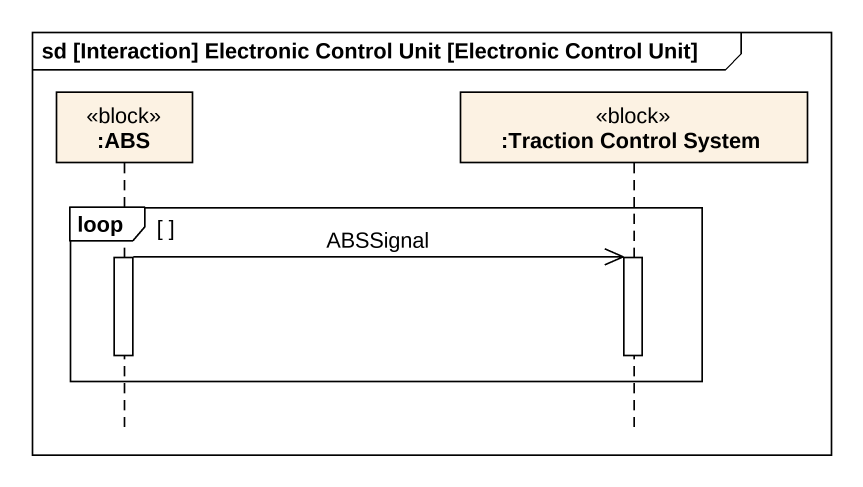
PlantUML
@startuml
mainframe sd [Interaction] Electronic Control Unit [Electronic Control Unit]
hide footbox
participant ":ABS" as ABS <<block>>
participant ":Traction Control System" as Traction_Control_System <<block>>

loop
  activate ABS
  ABS ->> Traction_Control_System : ABSSignal
  activate Traction_Control_System
  deactivate ABS
  deactivate Traction_Control_System
end
@enduml
